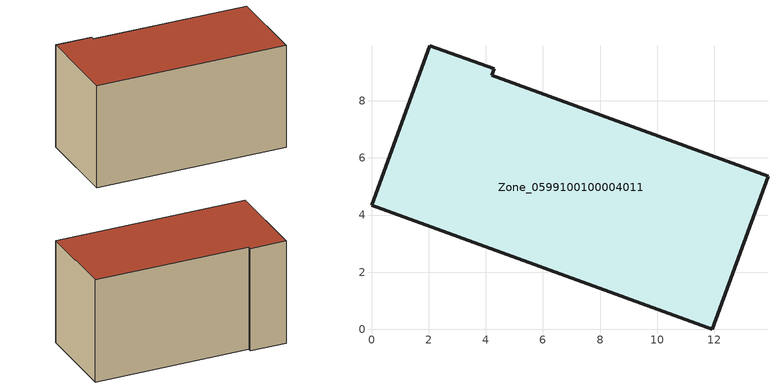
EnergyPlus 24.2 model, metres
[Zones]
Zone_0599100100004011
 floor ground (C_G): 0,4.35 2.04,9.93 4.29,9.11 4.21,8.89 13.88,5.36 11.92,0 z0
 wall outside (C_F): 11.92,0 13.88,5.36 4.21,8.89 4.29,9.11 2.04,9.93 0,4.35 11.92,0 z0:7.01
 roof outside (C_R): 2.04,9.93 0,4.35 11.92,0 13.88,5.36 4.21,8.89 4.29,9.11 z7.01
[BUILDING]
Pand.0599100100004011: North Axis=0; Terrain=City; Loads Convergence Tolerance Value=0.04; Temperature Convergence Tolerance Value=0.4; Solar Distribution=FullExterior; Maximum Number of Warmup Days=25; Minimum Number of Warmup Days=1
[Site:Location]
Rotterdam.The.Hague.AP_ZH_NLD Design_Conditions: Latitude=51.96; Longitude=4.45; Time Zone=1; Elevation=-4.5
[SITE:GROUNDTEMPERATURE:BUILDINGSURFACE]
18, 18, 18, 18, 18, 18, 18, 18, 18, 18, 18, 18
[MATERIAL] Thermal Absorptance=0.9; Solar Absorptance=0.7; Visible Absorptance=0.7
Name | Roughness | Thickness | Conductivity | Density | Specific Heat
G.TI.2006-2014 | MediumSmooth | 0.15 | 0.06 | 540 | 1210
F.TI.2006-2014 | Rough | 0.3 | 0.12 | 1920 | 840
R.TI.2006-2014 | MediumRough | 0.2 | 0.08 | 1500 | 1000
[CONSTRUCTION]
C_G: G.TI.2006-2014
C_F: F.TI.2006-2014
C_R: R.TI.2006-2014
[ZONE]
Zone_0599100100004011: Type=1; Multiplier=1; Ceiling Height=Autocalculate; Volume=Autocalculate; Floor Area=autocalculate; Part of Total Floor Area=Yes
[ZONEINFILTRATION:DESIGNFLOWRATE]
Infil_Zone_0599100100004011: Zone or ZoneList or Space or SpaceList=Zone_0599100100004011; Schedule=AlwaysOn; Design Flow Rate Calculation Method=Flow/Area; Flow Rate per Floor Area=0.0015; Constant Term Coefficient=1; Temperature Term Coefficient=0; Velocity Term Coefficient=0; Velocity Squared Term Coefficient=0
[HVACTEMPLATE:ZONE:IDEALLOADSAIRSYSTEM]
Zone_0599100100004011: Maximum Heating Supply Air Temperature=50; Minimum Cooling Supply Air Temperature=13; Maximum Heating Supply Air Humidity Ratio=0.0156; Minimum Cooling Supply Air Humidity Ratio=0.0077; Heating Limit=NoLimit; Cooling Limit=NoLimit; Dehumidification Control Type=ConstantSensibleHeatRatio; Cooling Sensible Heat Ratio=0.7; Dehumidification Setpoint=60; Humidification Control Type=None; Humidification Setpoint=30; Outdoor Air Method=None; Outdoor Air Flow Rate per Person=0.00944; Outdoor Air Flow Rate per Zone Floor Area=0; Outdoor Air Flow Rate per Zone=0; Demand Controlled Ventilation Type=None; Outdoor Air Economizer Type=NoEconomizer; Heat Recovery Type=None; Sensible Heat Recovery Effectiveness=0.7; Latent Heat Recovery Effectiveness=0.65
[ZONECONTROL:THERMOSTAT]
ThermostatControl_Zone_0599100100004011: Zone or ZoneList=Zone_0599100100004011; Control Type Schedule=DualSetpointControlType; Control 1=Thermostat_Zone_0599100100004011; Temperature Difference Between Cutout And Setpoint=0
[THERMOSTATSETPOINT:DUALSETPOINT]
Thermostat_Zone_0599100100004011: Heating Setpoint Temperature Schedule=HeatingSetpoint_Zone_0599100100004011; Cooling Setpoint Temperature Schedule=CoolingSetpoint_Zone_0599100100004011
[SCHEDULE:COMPACT]
HeatingSetpoint_Zone_0599100100004011: Through: 12/31, For: AllDays, Until: 24:00, 21
CoolingSetpoint_Zone_0599100100004011: Through: 12/31, For: AllDays, Until: 24:00, 24
DualSetpointControlType: Through: 12/31, For: AllDays, Until: 24:00, 4
AlwaysOn: Through: 12/31, For: AllDays, Until: 24:00, 1
